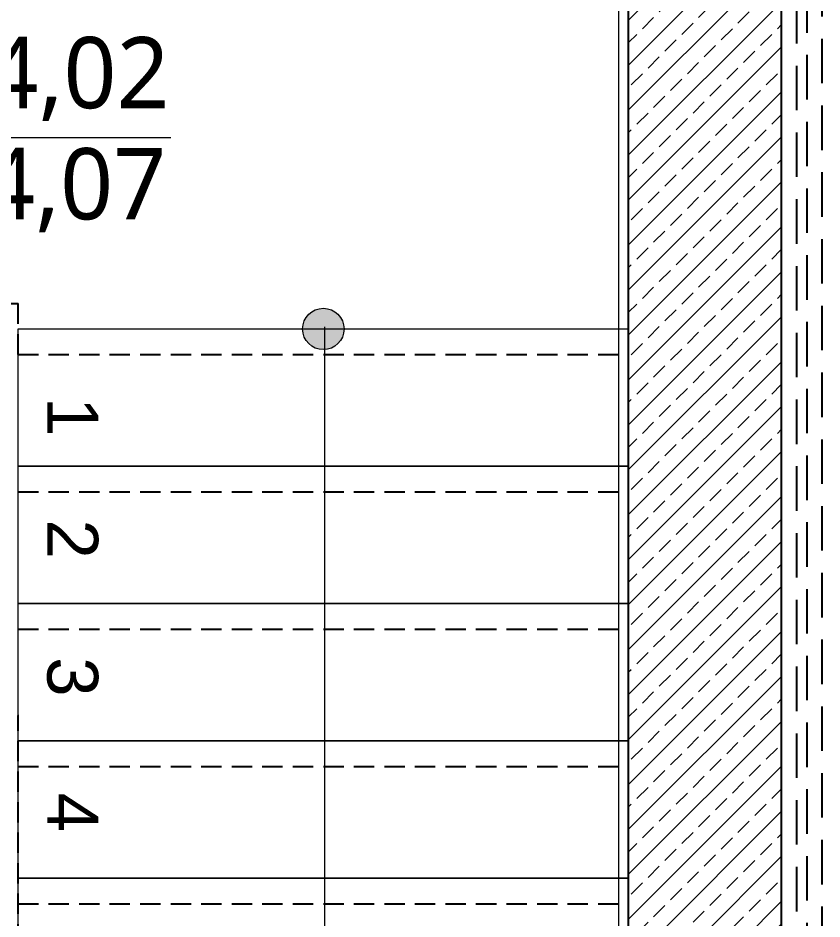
# Model space of a CAD drawing. Header units: millimetres. Extents: x 809 to 8159, y 33 to 4533.
# Drawn here: x 7068.8 to 7226.8, y 2114.8 to 2291.9 of the extents above; entities that cross this region are included whole.
import ezdxf

# ---------------------------------------------------------------- set-up
doc = ezdxf.new("R2010")
doc.units = ezdxf.units.MM
for name, pattern in [('DASHED', [19.05, 12.7, -6.35]), ('DOT', [0.25, 0, -0.25]), ('HIDDEN', [0.375, 0.25, -0.125]), ('{ Wide Dash }', [12, 4, -2, 4, -2])]:
    doc.linetypes.add(name, pattern=pattern)
for name, color, linetype, lineweight in [('B.A.TARAMA', 124, 'DASHED', 15), ('BETONARME', 3, 'Continuous', 25), ('cevre kotlar', 6, 'Continuous', 0), ('MERDIVEN', 4, 'Continuous', 0), ('Sıva', 1, 'Continuous', 0), ('TEZGAH', 7, 'Continuous', 0), ('YAZI', 51, 'Continuous', 0)]:
    doc.layers.add(name, color=color, linetype=linetype, lineweight=lineweight)
doc.styles.get("Standard").update_dxf_attribs({"font": 'arial.ttf'})

# ---------------------------------------------------------------- blocks, each defined once
blk = doc.blocks.new('rhtrtrthrthrth')
at = {"layer": 'B.A.TARAMA'}
h = blk.add_hatch(dxfattribs=at)
h.set_pattern_fill('ANSI33', color=256, scale=25, style=0, pattern_type=0)
h.set_pattern_definition([(45, (32415.317, -23322.9636), (-4.4194174, 4.4194174), []), (45, (32419.736, -23322.9636), (-4.4194174, 4.4194174), [3.125, -1.5625])])
h.paths.add_polyline_path([(39144.51, -21276.52), (39174.51, -21276.52), (39174.51, -21795.84), (39144.51, -21795.84)])
at = {"layer": 'BETONARME', "elevation": 0}
blk.add_lwpolyline([(39144.51, -21276.52), (39174.51, -21276.52), (39174.51, -21795.84), (39144.51, -21795.84)], close=True, dxfattribs=at)
blk = doc.blocks.new('trthrttrtrthrth')
at = {"layer": 'B.A.TARAMA'}
blk.add_blockref('rhtrtrthrthrth', (0, 5000), dxfattribs=at)

msp = doc.modelspace()

# ---------------------------------------------------------------- hatches: boundary and pattern name
at = {"layer": 'MERDIVEN'}
h = msp.add_hatch(color=256, dxfattribs=at)
h.dxf.hatch_style = 1
edge = h.paths.add_edge_path()
edge.add_arc((7128.79, 2230.75), 4.07, 0, 360)

# ---------------------------------------------------------------- linework, layer by layer
at = {"layer": 'BETONARME', "linetype": '{ Wide Dash }'}
for p, q in [((6928.79, 2235.75), (7068.79, 2235.75)), ((7068.79, 2225.75), (7068.79, 2235.75)), ((7068.79, 2225.75), (7188.79, 2225.75)), ((7068.79, 2198.75), (7188.79, 2198.75)), ((7068.79, 2171.75), (7188.79, 2171.75)), ((7068.79, 1911.75), (7068.79, 2154.75)), ((7068.79, 2144.75), (7188.79, 2144.75)), ((7068.79, 2117.75), (7188.79, 2117.75))]:
    msp.add_line(p, q, dxfattribs=at)
at = {"layer": 'BETONARME', "linetype": 'DOT', "ltscale": 10}
msp.add_line((7068.79, 2154.75), (6928.79, 2154.75), dxfattribs=at)
at = {"layer": 'cevre kotlar'}
msp.add_line((7051.25, 2268.39), (7098.82, 2268.39), dxfattribs=at)
at = {"layer": 'MERDIVEN'}
msp.add_line((7129.03, 2231.19), (7129.03, 1933.75), dxfattribs=at)
at = {"layer": 'MERDIVEN', "elevation": 0}
for points in [[(7068.79, 2230.75), (7188.79, 2230.75), (7188.79, 2203.75), (7068.79, 2203.75)], [(7068.79, 2203.75), (7188.79, 2203.75), (7188.79, 2176.75), (7068.79, 2176.75)], [(7068.79, 2176.75), (7188.79, 2176.75), (7188.79, 2149.75), (7068.79, 2149.75)], [(7068.79, 2149.75), (7188.79, 2149.75), (7188.79, 2122.75), (7068.79, 2122.75)], [(7068.79, 2122.75), (7188.79, 2122.75), (7188.79, 2095.75), (7068.79, 2095.75)]]:
    msp.add_lwpolyline(points, close=True, dxfattribs=at)
at = {"layer": 'MERDIVEN'}
msp.add_circle((7128.79, 2230.75), 4.07, dxfattribs=at)
at = {"layer": 'Sıva'}
msp.add_line((7186.78, 2378.09), (7186.78, 1807.33), dxfattribs=at)
at = {"layer": 'TEZGAH', "color": 0, "linetype": 'HIDDEN', "lineweight": -2, "ltscale": 35, "elevation": 0}
for points in [[(7218.79, 4151.09), (7226.78, 4151.55), (7226.78, 1333.29), (2696.35, 578.21), (2533.63, 1554.5), (2577.72, 1561.85), (2417.64, 2522.35), (1774.78, 2522.35), (1618.53, 3459.82), (4176.6, 3861.03)], [(7218.79, 4148.09), (7223.78, 4148.37), (7223.78, 1335.83), (2698.81, 581.67), (2537.08, 1552.03), (2581.17, 1559.38), (2420.18, 2525.35), (1777.32, 2525.35), (1621.99, 3457.33), (4195.96, 3861.03)], [(7218.79, 4146.08), (7221.78, 4146.25), (7221.78, 1337.52), (2700.46, 583.97), (2539.38, 1550.39), (2583.47, 1557.74), (2421.87, 2527.35), (1779.02, 2527.35), (1624.3, 3455.66), (4208.87, 3861.03)]]:
    msp.add_lwpolyline(points, dxfattribs=at)

# ---------------------------------------------------------------- block references
at = {"layer": 'TEZGAH', "color": 0, "linetype": 'HIDDEN', "lineweight": -2, "ltscale": 35}
msp.add_blockref('trthrttrtrthrth', (-31955.73, 18591.27), dxfattribs=at)

# ---------------------------------------------------------------- texts
at = {"layer": 'cevre kotlar', "char_height": 14, "attachment_point": 1, "rotation": 0.0098}
for s, insert in [('{\\fTrebuchet MS|b0|i0|c162|p34;-4,02}', (7056.53, 2288.14)), ('{\\fTrebuchet MS|b0|i0|c162|p34;-4,07}', (7055.87, 2266.29))]:
    msp.add_mtext_dynamic_manual_height_columns(s, width=411.2284, gutter_width=1, heights=[0], dxfattribs=dict(at, insert=insert))
at = {"layer": 'YAZI', "char_height": 10, "attachment_point": 1, "rotation": 270}
for s, insert in [('\\pi-3.58349;1', (7084.54, 2213.79)), ('\\pi-6.52347;2', (7084.54, 2186.79)), ('\\pi-6.44843;3', (7084.54, 2159.79)), ('\\pi-6.81678;4', (7084.54, 2132.79))]:
    msp.add_mtext_dynamic_manual_height_columns(s, width=0.1, gutter_width=1, heights=[0.1], dxfattribs=dict(at, insert=insert))

doc.saveas('drawing.dxf')
